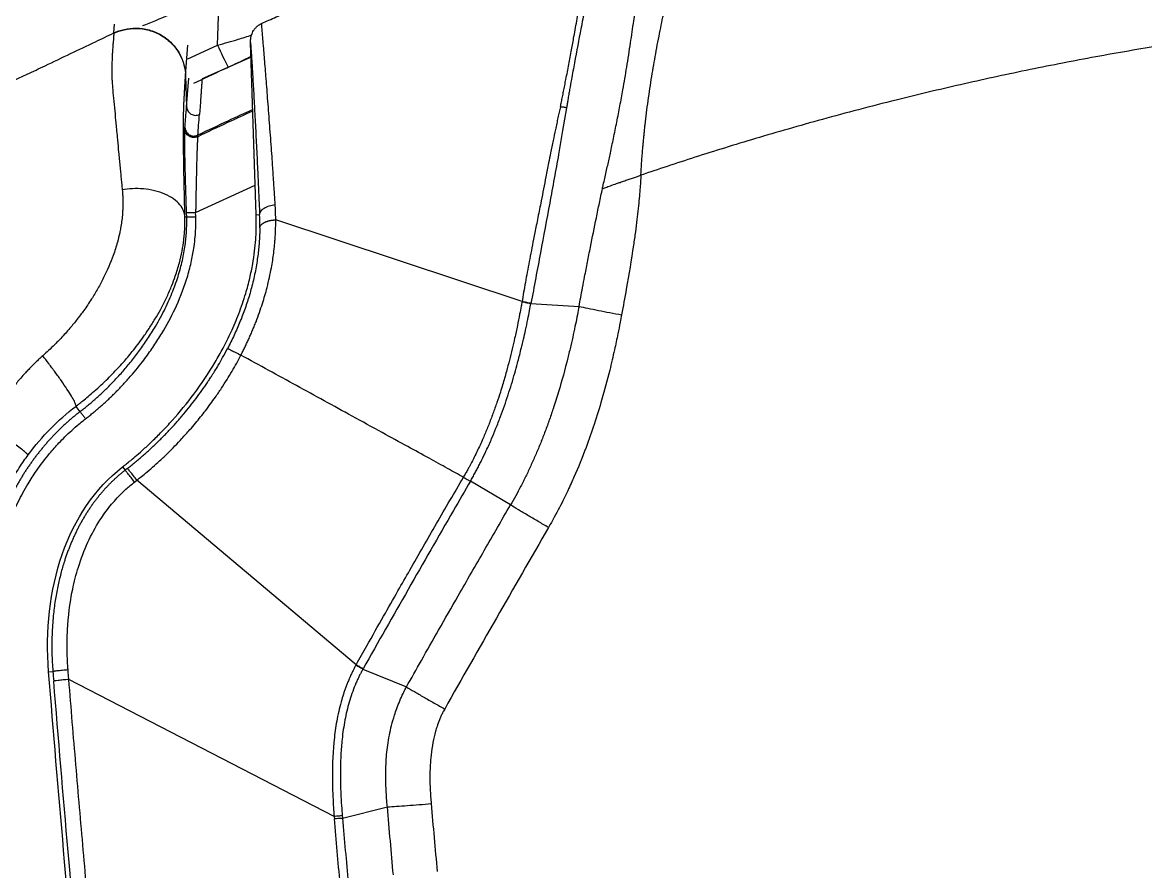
# Model space of a CAD drawing. Extents: x 525 to 609, y 649 to 778.
# Drawn here: x 541.15 to 547.35, y 677.24 to 681.93 of the extents above; entities that cross this region are included whole.
import ezdxf

# ---------------------------------------------------------------- set-up
doc = ezdxf.new("R2010")
doc.units = 0
doc.header["$MEASUREMENT"] = 0
doc.layers.add('1', color=4, linetype='Continuous')

# ---------------------------------------------------------------- blocks, each defined once
blk = doc.blocks.new('JETSETTER')
at = {"layer": '1', "color": 3, "linetype": 'Continuous', "lineweight": 25}
for p, q in [((17.102, 12.6758), (17.1116, 12.9605)), ((16.5298, 12.7428), (16.5337, 12.7923)), ((16.5298, 12.7428), (16.5296, 12.7409)), ((16.9251, 12.5091), (16.9372, 12.6748)), ((16.938, 12.5996), (17.102, 12.6758)), ((17.3151, 11.74), (17.2838, 12.6908)), ((17.2865, 12.6087), (17.0163, 12.4894)), ((16.925, 12.5071), (16.9251, 12.5091)), ((16.925, 12.5071), (16.9311, 12.336)), ((16.9311, 12.336), (16.9427, 12.494)), ((16.9212, 12.2137), (16.9218, 12.222)), ((16.9925, 12.1706), (16.9932, 12.1788)), ((16.9808, 11.7513), (17.3097, 11.9034)), ((16.9316, 11.7274), (16.9308, 11.7496)), ((16.9815, 11.729), (16.9808, 11.7513)), ((17.3151, 11.74), (17.3339, 11.7406)), ((18.782, 11.2601), (17.4229, 11.7117)), ((18.8311, 11.2496), (19.0966, 11.234)), ((16.3201, 10.6824), (16.3428, 10.653)), ((16.5778, 10.3484), (16.592, 10.33)), ((16.6436, 10.2648), (16.6568, 10.2751)), ((17.867, 9.2567), (16.6568, 10.2751)), ((18.7186, 10.1381), (18.4973, 10.2696)), ((16.1696, 9.2179), (16.1933, 9.2198)), ((17.7454, 8.4189), (16.281, 9.1753)), ((17.9043, 9.2326), (18.1441, 9.1338)), ((17.7914, 8.409), (18.0389, 8.4719)), ((17.7454, 8.4189), (17.7466, 8.4055))]:
    blk.add_line(p, q, dxfattribs=at)
blk.add_arc((18.2496, 13.1604), 1.2456, 202.89122, 209.11163, dxfattribs=at)
for points, knots in [([(19.4379, 11.9579), (19.4383, 11.9663), (19.4393, 11.983), (19.4409, 12.0082), (19.4426, 12.0333), (19.4445, 12.0586), (19.4465, 12.0839), (19.4486, 12.1092), (19.4509, 12.1345), (19.4533, 12.1599), (19.4558, 12.1853), (19.4585, 12.2107), (19.4653, 12.2723), (19.4777, 12.3709), (19.4974, 12.5019), (19.5198, 12.6315), (19.5435, 12.7546), (19.569, 12.8763), (19.5945, 12.9892), (19.6213, 13.1019), (19.6476, 13.2076), (19.6705, 13.2965), (19.687, 13.3597), (19.7038, 13.4233), (19.7221, 13.4927), (19.7389, 13.557), (19.75, 13.6006), (19.7573, 13.6301), (19.7639, 13.6574), (19.7699, 13.6825), (19.7733, 13.698), (19.775, 13.7056)], [0, 0, 0, 0, 0.011076, 0.022191, 0.033344, 0.044536, 0.055768, 0.067041, 0.078353, 0.089705, 0.101098, 0.112532, 0.124007, 0.184485, 0.247418, 0.30759, 0.371399, 0.431165, 0.496366, 0.554116, 0.6222, 0.68531, 0.722859, 0.748461, 0.817101, 0.874555, 0.901508, 0.927525, 0.95261, 0.976767, 1, 1, 1, 1]), ([(19.2256, 11.8841), (19.2272, 11.8912), (19.2314, 11.9101), (19.2386, 11.941), (19.2467, 11.9765), (19.2571, 12.0229), (19.2705, 12.0844), (19.2874, 12.1642), (19.3052, 12.2514), (19.3226, 12.3412), (19.3412, 12.4426), (19.3609, 12.5591), (19.3807, 12.6862), (19.3952, 12.786), (19.4063, 12.8647), (19.4173, 12.9442), (19.4309, 13.0432), (19.4457, 13.1494), (19.4592, 13.2448), (19.4696, 13.3166), (19.4773, 13.3694), (19.4829, 13.4069), (19.4883, 13.4429), (19.4936, 13.4773), (19.4988, 13.5102), (19.5038, 13.5416), (19.5086, 13.5715), (19.5134, 13.6), (19.5165, 13.6178), (19.518, 13.6267)], [0, 0, 0, 0, 0.009664, 0.02542, 0.041732, 0.057677, 0.088223, 0.125147, 0.166509, 0.208007, 0.249624, 0.308953, 0.374597, 0.436953, 0.461977, 0.499334, 0.566095, 0.630133, 0.691447, 0.750023, 0.778348, 0.806539, 0.834596, 0.862515, 0.890296, 0.917937, 0.945435, 0.97279, 1, 1, 1, 1]), ([(17.3451, 12.7956), (17.3721, 12.8076), (17.4268, 12.8319), (17.51, 12.8685), (17.5954, 12.9057), (17.6831, 12.9435), (17.8211, 13.0023), (18.0153, 13.0832), (18.2244, 13.1672), (18.3956, 13.234), (18.5206, 13.2817), (18.6451, 13.3283), (18.7744, 13.3756), (18.9118, 13.4249), (19.0547, 13.4749), (19.1518, 13.5078), (19.2012, 13.5245)], [0, 0, 0, 0, 0.044433, 0.090009, 0.136727, 0.184582, 0.233574, 0.362275, 0.500949, 0.572448, 0.638694, 0.702155, 0.772304, 0.845803, 0.921702, 1, 1, 1, 1]), ([(18.994, 12.3358), (18.9958, 12.3447), (18.9996, 12.3631), (19.0053, 12.3914), (19.0114, 12.4216), (19.0177, 12.4535), (19.0275, 12.5033), (19.0402, 12.5695), (19.055, 12.6483), (19.0705, 12.7328), (19.0862, 12.8206), (19.102, 12.9121), (19.113, 12.9765), (19.1202, 13.0206), (19.1255, 13.0552), (19.1323, 13.1015), (19.1406, 13.1574), (19.1519, 13.2297), (19.1629, 13.295), (19.1718, 13.3453), (19.1758, 13.368), (19.1783, 13.3835), (19.1807, 13.399), (19.1833, 13.4147), (19.1857, 13.4307), (19.1886, 13.4491), (19.1923, 13.4717), (19.1966, 13.4977), (19.1996, 13.5152), (19.2012, 13.5245)], [0, 0, 0, 0, 0.016903, 0.035114, 0.054631, 0.075454, 0.097582, 0.153119, 0.208586, 0.260391, 0.332716, 0.401406, 0.470107, 0.486847, 0.510176, 0.556671, 0.60586, 0.658962, 0.756648, 0.797392, 0.8155, 0.829381, 0.848209, 0.867051, 0.882474, 0.903186, 0.931593, 0.963865, 1, 1, 1, 1]), ([(19.2654, 13.5458), (19.2648, 13.5427), (19.2631, 13.5341), (19.2596, 13.5171), (19.2546, 13.4924), (19.2485, 13.463), (19.2397, 13.4197), (19.2303, 13.3724), (19.221, 13.3257), (19.2148, 13.295), (19.2087, 13.2656), (19.1999, 13.2222), (19.1871, 13.1599), (19.1697, 13.0776), (19.1496, 12.981), (19.1284, 12.8753), (19.1024, 12.7425), (19.0778, 12.6136), (19.057, 12.4994), (19.0464, 12.4402), (19.04, 12.4029), (19.0355, 12.3767), (19.0314, 12.3526), (19.0289, 12.3379), (19.0277, 12.3305)], [0, 0, 0, 0, 0.011993, 0.033301, 0.063922, 0.10233, 0.136457, 0.210178, 0.25362, 0.277678, 0.299987, 0.338072, 0.399332, 0.467514, 0.548763, 0.634283, 0.711293, 0.840413, 0.901537, 0.936826, 0.954755, 0.972643, 0.986345, 1, 1, 1, 1]), ([(17.3632, 13.0719), (17.3023, 13.0447), (17.1807, 12.9904), (17.0027, 12.9126), (16.8378, 12.8428), (16.7309, 12.7982), (16.6875, 12.7818), (16.6873, 12.7818)], [0, 0, 0, 0, 0.249452, 0.498879, 0.748911, 0.9988, 1, 1, 1, 1]), ([(31.0414, 11.9694), (31.0157, 11.9781), (30.9634, 11.9957), (30.8838, 12.0221), (30.8016, 12.0488), (30.7171, 12.0758), (30.63, 12.1031), (30.5405, 12.1307), (30.4486, 12.1585), (30.3541, 12.1865), (30.2571, 12.2146), (30.1576, 12.2428), (30.0556, 12.2711), (29.9511, 12.2994), (29.8441, 12.3277), (29.7345, 12.3559), (29.552, 12.4016), (29.2747, 12.4673), (28.9133, 12.545), (28.5391, 12.6172), (28.0391, 12.7029), (27.4284, 12.7878), (26.6874, 12.8603), (25.9631, 12.9025), (25.2276, 12.9158), (24.4933, 12.9001), (23.7784, 12.8562), (23.0399, 12.7822), (22.4311, 12.6962), (21.9249, 12.6079), (21.5627, 12.5371), (21.2031, 12.4591), (20.895, 12.3855), (20.6413, 12.3206), (20.4428, 12.2672), (20.2534, 12.214), (20.073, 12.1612), (19.9015, 12.109), (19.7391, 12.0578), (19.5854, 12.0078), (19.4861, 11.9742), (19.4379, 11.9579)], [0, 0, 0, 0, 0.0069, 0.014006, 0.021318, 0.028836, 0.036561, 0.044492, 0.052629, 0.060972, 0.069522, 0.078278, 0.087241, 0.09641, 0.105785, 0.115368, 0.125156, 0.153582, 0.187758, 0.219065, 0.250376, 0.316629, 0.375635, 0.439483, 0.500877, 0.562461, 0.626014, 0.682784, 0.750957, 0.782148, 0.813334, 0.844683, 0.875635, 0.89379, 0.911198, 0.927861, 0.943779, 0.958951, 0.973379, 0.987062, 1, 1, 1, 1]), ([(16.5296, 12.7409), (16.5469, 12.7491), (16.5661, 12.756), (16.6076, 12.7655), (16.63, 12.7681), (16.6763, 12.7675), (16.7003, 12.7643), (16.7474, 12.7514), (16.7704, 12.7416), (16.8131, 12.7164), (16.8326, 12.7009), (16.8663, 12.6661), (16.8804, 12.6469), (16.9026, 12.6069), (16.9107, 12.5863), (16.9216, 12.5458), (16.9243, 12.526), (16.925, 12.5071)], [0, 0, 0, 0, 0.125, 0.125, 0.25, 0.25, 0.375, 0.375, 0.5, 0.5, 0.625, 0.625, 0.75, 0.75, 0.875, 0.875, 1, 1, 1, 1]), ([(16.5298, 12.7428), (16.547, 12.7511), (16.5662, 12.758), (16.6078, 12.7675), (16.6301, 12.7701), (16.6765, 12.7695), (16.7004, 12.7663), (16.7475, 12.7533), (16.7706, 12.7436), (16.8132, 12.7184), (16.8328, 12.7029), (16.8664, 12.6681), (16.8805, 12.6488), (16.9028, 12.6089), (16.9109, 12.5883), (16.9217, 12.5478), (16.9244, 12.5279), (16.9251, 12.5091)], [0, 0, 0, 0, 0.125, 0.125, 0.25, 0.25, 0.375, 0.375, 0.5, 0.5, 0.625, 0.625, 0.75, 0.75, 0.875, 0.875, 1, 1, 1, 1]), ([(17.2838, 12.6908), (17.2838, 12.6925), (17.2837, 12.6962), (17.2839, 12.7025), (17.2847, 12.7106), (17.2861, 12.7189), (17.2888, 12.7303), (17.2933, 12.7428), (17.3008, 12.7569), (17.3096, 12.7691), (17.319, 12.7788), (17.328, 12.7859), (17.3363, 12.7913), (17.3422, 12.7942), (17.3451, 12.7956)], [0, 0, 0, 0, 0.037443, 0.086486, 0.147499, 0.226486, 0.284316, 0.419639, 0.535258, 0.655906, 0.769994, 0.847559, 0.924319, 1, 1, 1, 1]), ([(17.4201, 11.794), (17.4197, 11.7996), (17.4188, 11.8145), (17.417, 11.8421), (17.415, 11.8742), (17.4124, 11.9137), (17.4086, 11.9702), (17.404, 12.0381), (17.397, 12.1361), (17.3884, 12.2519), (17.3784, 12.3835), (17.3688, 12.5052), (17.3621, 12.5891), (17.3576, 12.6442), (17.3551, 12.6756), (17.3525, 12.7066), (17.35, 12.7371), (17.3475, 12.767), (17.3459, 12.786), (17.3451, 12.7956)], [0, 0, 0, 0, 0.012618, 0.033512, 0.062668, 0.086035, 0.125398, 0.19565, 0.250805, 0.371327, 0.501456, 0.626591, 0.750805, 0.78972, 0.829678, 0.870681, 0.912734, 0.955839, 1, 1, 1, 1]), ([(15.5621, 12.2823), (15.6628, 12.3302), (15.8258, 12.4078), (16.0217, 12.5011), (16.1638, 12.5687), (16.2895, 12.6285), (16.4162, 12.6888), (16.4959, 12.7267), (16.5298, 12.7428)], [0, 0, 0, 0, 0.312351, 0.505185, 0.607428, 0.752943, 0.894852, 1, 1, 1, 1]), ([(16.5296, 12.7409), (16.5294, 12.738), (16.529, 12.731), (16.528, 12.7191), (16.5267, 12.7039), (16.525, 12.6842), (16.523, 12.6609), (16.5213, 12.6345), (16.52, 12.6062), (16.5193, 12.5811), (16.5189, 12.5588), (16.5186, 12.542), (16.5184, 12.5258), (16.5184, 12.5128), (16.5188, 12.4985), (16.5196, 12.4802), (16.5218, 12.4474), (16.5261, 12.3989), (16.5325, 12.3339), (16.5383, 12.2732), (16.5431, 12.2213), (16.5465, 12.1845), (16.5506, 12.1391), (16.5547, 12.0958), (16.5592, 12.048), (16.5628, 12.0105), (16.5663, 11.9745), (16.5697, 11.9403), (16.5729, 11.9081), (16.575, 11.887), (16.576, 11.877)], [0, 0, 0, 0, 0.018777, 0.046008, 0.081578, 0.125443, 0.18741, 0.250914, 0.312967, 0.376422, 0.404183, 0.439153, 0.466001, 0.486946, 0.501752, 0.530244, 0.564132, 0.626553, 0.692543, 0.750901, 0.779659, 0.813044, 0.831936, 0.875407, 0.900173, 0.923341, 0.944909, 0.964876, 0.983241, 1, 1, 1, 1]), ([(17.102, 12.6758), (17.1408, 12.6865), (17.2078, 12.7049), (17.2658, 12.7238), (17.2901, 12.7317)], [0, 0, 0, 0, 0.58015, 1, 1, 1, 1]), ([(17.2838, 12.6908), (17.2842, 12.6861), (17.2848, 12.6766), (17.2858, 12.6618), (17.2868, 12.6468), (17.2878, 12.6314), (17.2889, 12.6157), (17.2899, 12.5996), (17.2909, 12.5832), (17.292, 12.5664), (17.293, 12.5493), (17.2941, 12.5319), (17.2968, 12.4872), (17.3012, 12.4115), (17.3074, 12.2968), (17.3138, 12.1727), (17.3189, 12.0702), (17.3223, 11.9969), (17.3243, 11.9556), (17.3262, 11.9138), (17.3281, 11.8714), (17.33, 11.8284), (17.332, 11.7849), (17.3333, 11.7554), (17.3339, 11.7406)], [0, 0, 0, 0, 0.022718, 0.045413, 0.068087, 0.090744, 0.113388, 0.136021, 0.158646, 0.181268, 0.203889, 0.226513, 0.249143, 0.374385, 0.498538, 0.625187, 0.749185, 0.785491, 0.821603, 0.857542, 0.89333, 0.928988, 0.964537, 1, 1, 1, 1]), ([(17.1613, 12.5544), (17.1781, 12.5621), (17.2142, 12.5787), (17.2569, 12.5992), (17.28, 12.6111), (17.2863, 12.6143)], [0, 0, 0, 0, 0.388752, 0.833914, 1, 1, 1, 1]), ([(16.971, 12.465), (17.0259, 12.4913), (17.089, 12.5217), (17.1529, 12.5505), (17.1613, 12.5542)], [0, 0, 0, 0, 0.868669, 1, 1, 1, 1]), ([(16.9219, 11.727), (16.9217, 11.7337), (16.9214, 11.747), (16.9209, 11.7666), (16.9205, 11.7859), (16.92, 11.805), (16.9196, 11.8238), (16.9192, 11.8423), (16.9188, 11.8605), (16.9184, 11.8785), (16.918, 11.8961), (16.9176, 11.9135), (16.9173, 11.9306), (16.9167, 11.9587), (16.916, 11.9964), (16.9152, 12.0421), (16.9146, 12.0846), (16.9142, 12.1224), (16.9139, 12.1584), (16.9137, 12.1915), (16.9137, 12.2223), (16.9138, 12.2491), (16.914, 12.2731), (16.9144, 12.2942), (16.9149, 12.3131), (16.9155, 12.3333), (16.9164, 12.3545), (16.9175, 12.3767), (16.9186, 12.3979), (16.9198, 12.4193), (16.921, 12.4409), (16.9224, 12.4633), (16.9237, 12.4853), (16.9246, 12.5003), (16.925, 12.5071)], [0, 0, 0, 0, 0.01187, 0.023734, 0.035593, 0.04745, 0.059305, 0.071163, 0.083023, 0.094889, 0.106762, 0.118644, 0.130536, 0.142441, 0.17807, 0.213674, 0.249416, 0.284677, 0.316476, 0.355924, 0.391568, 0.42727, 0.462873, 0.498521, 0.534354, 0.570171, 0.623892, 0.677624, 0.731362, 0.785091, 0.838819, 0.892546, 0.950589, 1, 1, 1, 1]), ([(17.0163, 12.4894), (17.0159, 12.4833), (17.0149, 12.4706), (17.0135, 12.4511), (17.0121, 12.4305), (17.0106, 12.4088), (17.0089, 12.383), (17.0069, 12.354), (17.0046, 12.3228), (17.003, 12.3028), (17.0022, 12.2929)], [0, 0, 0, 0, 0.085314, 0.177971, 0.277971, 0.385314, 0.500002, 0.668202, 0.834869, 1, 1, 1, 1]), ([(16.9218, 12.222), (16.9222, 12.227), (16.9231, 12.2371), (16.9243, 12.2527), (16.9256, 12.2686), (16.9269, 12.2849), (16.9283, 12.3015), (16.9296, 12.3185), (16.9306, 12.3302), (16.9311, 12.336)], [0, 0, 0, 0, 0.142732, 0.285502, 0.428314, 0.571167, 0.714065, 0.857009, 1, 1, 1, 1]), ([(16.9311, 12.336), (16.9313, 12.3292), (16.9331, 12.3215), (16.941, 12.307), (16.9473, 12.3002), (16.9626, 12.291), (16.9715, 12.2885), (16.9882, 12.2881), (16.9959, 12.29), (17.0022, 12.2929)], [0, 0, 0, 0, 0.25, 0.25, 0.5, 0.5, 0.75, 0.75, 1, 1, 1, 1]), ([(18.994, 12.3358), (18.9917, 12.326), (18.9871, 12.306), (18.9802, 12.2751), (18.9732, 12.243), (18.9642, 12.201), (18.953, 12.147), (18.9406, 12.0856), (18.9275, 12.0189), (18.9103, 11.9311), (18.8936, 11.8456), (18.8757, 11.7556), (18.8617, 11.6852), (18.8465, 11.609), (18.8335, 11.5427), (18.8219, 11.4821), (18.8109, 11.4234), (18.8006, 11.3669), (18.7909, 11.3126), (18.7849, 11.2771), (18.7819, 11.2598)], [0, 0, 0, 0, 0.029838, 0.060743, 0.092718, 0.125763, 0.185047, 0.25123, 0.303726, 0.375927, 0.499941, 0.541887, 0.623975, 0.692764, 0.748704, 0.803159, 0.855506, 0.905755, 0.953916, 1, 1, 1, 1]), ([(18.994, 12.3358), (18.9993, 12.3359), (19.0052, 12.3355), (19.0168, 12.3337), (19.0225, 12.3323), (19.0277, 12.3306)], [0, 0, 0, 0, 0.5, 0.5, 1, 1, 1, 1]), ([(17.2963, 12.3122), (17.2499, 12.291), (17.1482, 12.2446), (17.0474, 12.1966), (16.9925, 12.1706)], [0, 0, 0, 0, 0.456685, 1, 1, 1, 1]), ([(17.296, 12.32), (17.2499, 12.299), (17.1486, 12.2527), (17.048, 12.2049), (16.9932, 12.1788)], [0, 0, 0, 0, 0.455074, 1, 1, 1, 1]), ([(19.0277, 12.3305), (19.0137, 12.2474), (18.999, 12.1616), (18.9796, 12.051), (18.9756, 12.0287), (18.9677, 11.9841), (18.9556, 11.9169), (18.9433, 11.8493), (18.9183, 11.7135), (18.9012, 11.6221), (18.8665, 11.4376), (18.849, 11.3444), (18.8311, 11.25)], [0, 0, 0, 0, 0.25, 0.25, 0.3125, 0.3125, 0.375, 0.5, 0.5, 0.75, 0.75, 1, 1, 1, 1]), ([(16.9308, 11.7496), (16.9307, 11.7542), (16.9304, 11.7632), (16.9299, 11.7768), (16.9295, 11.7904), (16.9291, 11.8039), (16.9286, 11.8173), (16.928, 11.8396), (16.927, 11.8706), (16.9255, 11.9226), (16.9239, 11.9851), (16.9225, 12.0421), (16.9217, 12.0833), (16.9212, 12.1117), (16.9208, 12.1374), (16.9206, 12.16), (16.9205, 12.1792), (16.9205, 12.1922), (16.9207, 12.2007), (16.9208, 12.2061), (16.921, 12.2106), (16.9211, 12.2127), (16.9212, 12.2137)], [0, 0, 0, 0, 0.021, 0.041954, 0.062877, 0.083783, 0.104689, 0.125609, 0.18805, 0.25055, 0.376096, 0.50022, 0.562985, 0.625048, 0.687889, 0.750213, 0.812661, 0.875019, 0.906584, 0.937882, 0.968994, 1, 1, 1, 1]), ([(16.9925, 12.1706), (16.9863, 12.1676), (16.9785, 12.1656), (16.9618, 12.166), (16.9528, 12.1684), (16.9375, 12.1777), (16.9312, 12.1845), (16.9232, 12.1991), (16.9214, 12.2068), (16.9212, 12.2137)], [0, 0, 0, 0, 0.25, 0.25, 0.5, 0.5, 0.75, 0.75, 1, 1, 1, 1]), ([(16.9218, 12.222), (16.9221, 12.2151), (16.9239, 12.2074), (16.9319, 12.1928), (16.9381, 12.186), (16.9535, 12.1767), (16.9624, 12.1743), (16.9792, 12.1739), (16.9869, 12.1759), (16.9932, 12.1788)], [0, 0, 0, 0, 0.25, 0.25, 0.5, 0.5, 0.75, 0.75, 1, 1, 1, 1]), ([(16.9925, 12.1706), (16.9925, 12.17), (16.9923, 12.1688), (16.9921, 12.1665), (16.9918, 12.1638), (16.9916, 12.1607), (16.9913, 12.1572), (16.9911, 12.1532), (16.9908, 12.1489), (16.9906, 12.1441), (16.9903, 12.1389), (16.9901, 12.1332), (16.9898, 12.1272), (16.9893, 12.1168), (16.9887, 12.1006), (16.9879, 12.0774), (16.9871, 12.0514), (16.9861, 12.014), (16.9848, 11.9622), (16.9836, 11.9061), (16.9827, 11.8627), (16.9823, 11.839), (16.9819, 11.818), (16.9816, 11.7976), (16.9811, 11.7733), (16.9809, 11.7583), (16.9808, 11.7513)], [0, 0, 0, 0, 0.019923, 0.040025, 0.060301, 0.080748, 0.10136, 0.122133, 0.143061, 0.164138, 0.185357, 0.206713, 0.228198, 0.249806, 0.31118, 0.374964, 0.435637, 0.499791, 0.624755, 0.749468, 0.81202, 0.857549, 0.874419, 0.922158, 0.963952, 1, 1, 1, 1]), ([(19.2261, 11.884), (19.2287, 11.885), (19.2346, 11.8871), (19.2444, 11.8907), (19.2563, 11.895), (19.2761, 11.902), (19.2985, 11.9099), (19.3252, 11.9193), (19.3484, 11.9273), (19.3732, 11.9358), (19.3963, 11.9437), (19.4177, 11.951), (19.4314, 11.9557), (19.4379, 11.9579)], [0, 0, 0, 0, 0.043158, 0.095694, 0.157563, 0.228674, 0.395744, 0.484547, 0.605021, 0.716663, 0.819578, 0.913947, 1, 1, 1, 1]), ([(19.4379, 11.9579), (19.4372, 11.9458), (19.4356, 11.9194), (19.4325, 11.8767), (19.4284, 11.8277), (19.4229, 11.7724), (19.416, 11.7109), (19.4074, 11.6432), (19.3893, 11.5152), (19.3637, 11.3627), (19.3402, 11.2351), (19.3315, 11.1878)], [0, 0, 0, 0, 0.046928, 0.101981, 0.165181, 0.23655, 0.316106, 0.403854, 0.499784, 0.814383, 1, 1, 1, 1]), ([(16.576, 11.877), (16.5765, 11.8725), (16.5773, 11.8636), (16.5783, 11.8504), (16.5789, 11.8377), (16.5793, 11.8255), (16.5796, 11.8137), (16.5796, 11.8024), (16.5794, 11.7916), (16.5791, 11.7813), (16.5788, 11.7714), (16.578, 11.7571), (16.5763, 11.7339), (16.5728, 11.702), (16.5677, 11.6692), (16.5604, 11.6314), (16.5481, 11.5812), (16.5216, 11.4982), (16.489, 11.4227), (16.4578, 11.3625), (16.4361, 11.323), (16.4054, 11.272), (16.367, 11.2152), (16.3268, 11.1616), (16.2849, 11.1102), (16.2406, 11.0607), (16.1981, 11.0174), (16.1645, 10.9855), (16.145, 10.968), (16.1369, 10.9608)], [0, 0, 0, 0, 0.0153421, 0.0300178, 0.0440438, 0.0574354, 0.0702061, 0.0823679, 0.0939315, 0.1049066, 0.1153017, 0.1251243, 0.1500166, 0.1878703, 0.2238739, 0.2504372, 0.3023677, 0.3754411, 0.5008812, 0.5322581, 0.5634447, 0.625584, 0.6958828, 0.7503668, 0.8077792, 0.8753774, 0.9295986, 0.971127, 1, 1, 1, 1]), ([(16.9219, 11.727), (16.9214, 11.7379), (16.919, 11.7492), (16.91, 11.772), (16.9032, 11.7836), (16.8847, 11.806), (16.8731, 11.8168), (16.8452, 11.8367), (16.8291, 11.8458), (16.7935, 11.8612), (16.7741, 11.8676), (16.7338, 11.8772), (16.713, 11.8805), (16.6717, 11.884), (16.6512, 11.8842), (16.6121, 11.8823), (16.5934, 11.8801), (16.576, 11.877)], [0, 0, 0, 0, 0.125, 0.125, 0.25, 0.25, 0.375, 0.375, 0.5, 0.5, 0.625, 0.625, 0.75, 0.75, 0.875, 0.875, 1, 1, 1, 1]), ([(19.0966, 11.234), (19.0996, 11.2502), (19.106, 11.2846), (19.1164, 11.339), (19.1289, 11.4043), (19.1433, 11.4786), (19.1647, 11.5872), (19.1839, 11.6824), (19.2006, 11.7634), (19.209, 11.8039), (19.2174, 11.8438), (19.2232, 11.8707), (19.2261, 11.884)], [0, 0, 0, 0, 0.07455, 0.157873, 0.249961, 0.374979, 0.500007, 0.750042, 0.81491, 0.875036, 0.937724, 1, 1, 1, 1]), ([(17.4201, 11.794), (17.4092, 11.7929), (17.3979, 11.7907), (17.3766, 11.7843), (17.3666, 11.78), (17.3502, 11.7699), (17.3439, 11.7641), (17.3357, 11.7522), (17.3339, 11.7462), (17.3339, 11.7406)], [0, 0, 0, 0, 0.25, 0.25, 0.5, 0.5, 0.75, 0.75, 1, 1, 1, 1]), ([(17.4229, 11.7117), (17.4228, 11.7175), (17.4227, 11.7289), (17.4223, 11.7458), (17.4217, 11.7623), (17.421, 11.7783), (17.4204, 11.7888), (17.4201, 11.794)], [0, 0, 0, 0, 0.208367, 0.412564, 0.612578, 0.808395, 1, 1, 1, 1]), ([(16.3201, 10.6824), (16.3256, 10.6866), (16.3386, 10.6966), (16.361, 10.7145), (16.3893, 10.7378), (16.4232, 10.7669), (16.4717, 10.8108), (16.5278, 10.866), (16.5866, 10.9302), (16.6434, 10.9984), (16.6915, 11.0631), (16.7331, 11.125), (16.7647, 11.1763), (16.7951, 11.2307), (16.8238, 11.2886), (16.8485, 11.3458), (16.8716, 11.4079), (16.8909, 11.4711), (16.9064, 11.5384), (16.9149, 11.5912), (16.9192, 11.6328), (16.9214, 11.6641), (16.9224, 11.6956), (16.9221, 11.7165), (16.9219, 11.727)], [0, 0, 0, 0, 0.015974, 0.038229, 0.066747, 0.101515, 0.142534, 0.21931, 0.285475, 0.346578, 0.427954, 0.475673, 0.523366, 0.571104, 0.624483, 0.678493, 0.721596, 0.785478, 0.840254, 0.892904, 0.91934, 0.945985, 0.972862, 1, 1, 1, 1]), ([(16.3428, 10.653), (16.3495, 10.6582), (16.363, 10.6688), (16.3834, 10.6853), (16.4042, 10.7027), (16.4253, 10.7211), (16.4468, 10.7403), (16.4686, 10.7606), (16.4907, 10.7818), (16.513, 10.8041), (16.5354, 10.8274), (16.5581, 10.8518), (16.5808, 10.8773), (16.6036, 10.9039), (16.6264, 10.9317), (16.6492, 10.9606), (16.6718, 10.9907), (16.6942, 11.0221), (16.7164, 11.0547), (16.7382, 11.0885), (16.7622, 11.128), (16.7873, 11.1725), (16.8126, 11.2215), (16.8351, 11.2699), (16.8551, 11.3175), (16.8725, 11.3642), (16.8874, 11.41), (16.8999, 11.4546), (16.9102, 11.498), (16.9183, 11.5401), (16.9245, 11.5807), (16.9287, 11.6197), (16.9312, 11.6571), (16.9323, 11.6928), (16.9318, 11.716), (16.9316, 11.7274)], [0, 0, 0, 0, 0.019993, 0.040677, 0.062051, 0.084117, 0.106876, 0.130328, 0.154474, 0.179315, 0.204852, 0.231084, 0.258012, 0.285635, 0.313952, 0.342961, 0.37266, 0.40305, 0.43413, 0.465901, 0.498366, 0.543259, 0.586749, 0.628831, 0.669509, 0.708795, 0.746709, 0.783264, 0.818441, 0.852217, 0.884583, 0.915538, 0.945086, 0.973236, 1, 1, 1, 1]), ([(16.3733, 10.6135), (16.3797, 10.6185), (16.3927, 10.6286), (16.4122, 10.6443), (16.4318, 10.6606), (16.4515, 10.6776), (16.4714, 10.6952), (16.4915, 10.7135), (16.5116, 10.7324), (16.5318, 10.7521), (16.552, 10.7724), (16.5722, 10.7934), (16.5925, 10.8152), (16.632, 10.8592), (16.6733, 10.9092), (16.7225, 10.975), (16.7624, 11.0327), (16.818, 11.1223), (16.8814, 11.2438), (16.9307, 11.3738), (16.9591, 11.4842), (16.9719, 11.5563), (16.9787, 11.6156), (16.9815, 11.6613), (16.9822, 11.6981), (16.9817, 11.7197), (16.9815, 11.729)], [0, 0, 0, 0, 0.018572, 0.037557, 0.056952, 0.076756, 0.096967, 0.117581, 0.138596, 0.160007, 0.18181, 0.204001, 0.226572, 0.249519, 0.338955, 0.374357, 0.436919, 0.498938, 0.614623, 0.749137, 0.814697, 0.874484, 0.916018, 0.950789, 0.978794, 1, 1, 1, 1]), ([(16.5778, 10.3484), (16.5842, 10.3534), (16.5994, 10.3652), (16.6255, 10.3863), (16.6585, 10.4142), (16.6982, 10.4494), (16.7445, 10.4927), (16.7968, 10.5449), (16.8756, 10.6296), (16.9784, 10.7546), (17.0698, 10.8903), (17.135, 11.0068), (17.179, 11.0956), (17.2214, 11.1959), (17.2554, 11.2954), (17.28, 11.3876), (17.296, 11.4658), (17.3065, 11.5366), (17.3126, 11.5997), (17.3154, 11.6543), (17.3161, 11.7001), (17.3154, 11.7277), (17.3151, 11.74)], [0, 0, 0, 0, 0.014895, 0.035416, 0.061786, 0.094242, 0.133009, 0.178267, 0.230101, 0.345584, 0.47549, 0.530275, 0.590912, 0.657532, 0.730309, 0.784039, 0.832947, 0.876888, 0.915719, 0.949287, 0.977433, 1, 1, 1, 1]), ([(16.9808, 11.7513), (16.9749, 11.7511), (16.9686, 11.7509), (16.9564, 11.7505), (16.9506, 11.7503), (16.9408, 11.75), (16.937, 11.7498), (16.932, 11.7497), (16.9309, 11.7496), (16.9308, 11.7496)], [0, 0, 0, 0, 0.25, 0.25, 0.5, 0.5, 0.75, 0.75, 1, 1, 1, 1]), ([(16.9316, 11.7274), (16.9316, 11.7274), (16.9328, 11.7274), (16.9377, 11.7276), (16.9416, 11.7277), (16.9513, 11.728), (16.9572, 11.7282), (16.9694, 11.7286), (16.9757, 11.7288), (16.9815, 11.729)], [0, 0, 0, 0, 0.25, 0.25, 0.5, 0.5, 0.75, 0.75, 1, 1, 1, 1]), ([(17.3351, 11.6676), (17.335, 11.6616), (17.3348, 11.6495), (17.3341, 11.6314), (17.3333, 11.6132), (17.3322, 11.5951), (17.3308, 11.577), (17.3292, 11.5589), (17.3273, 11.5408), (17.3252, 11.5227), (17.32, 11.4828), (17.3095, 11.4207), (17.2934, 11.3516), (17.2785, 11.2983), (17.2669, 11.2607), (17.2542, 11.2232), (17.2405, 11.1857), (17.2258, 11.1484), (17.2101, 11.1112), (17.1934, 11.0743), (17.1758, 11.0375), (17.1633, 11.0132), (17.157, 11.0011)], [0, 0, 0, 0, 0.028497, 0.056803, 0.084924, 0.112868, 0.140639, 0.168244, 0.195689, 0.22298, 0.250125, 0.37568, 0.500096, 0.555337, 0.610581, 0.665866, 0.721225, 0.776688, 0.83228, 0.88802, 0.943924, 1, 1, 1, 1]), ([(17.2306, 10.965), (17.2341, 10.9718), (17.2413, 10.9857), (17.2519, 11.0071), (17.2624, 11.0291), (17.273, 11.0518), (17.2835, 11.0752), (17.2938, 11.0992), (17.3041, 11.124), (17.324, 11.1743), (17.3493, 11.2459), (17.378, 11.3457), (17.3986, 11.4385), (17.4108, 11.517), (17.4163, 11.5668), (17.4189, 11.5977), (17.4208, 11.6244), (17.4222, 11.6534), (17.4229, 11.6838), (17.4229, 11.7027), (17.4229, 11.7117)], [0, 0, 0, 0, 0.028498, 0.057785, 0.087859, 0.118718, 0.150359, 0.182781, 0.215982, 0.249958, 0.384033, 0.499906, 0.643267, 0.749853, 0.812335, 0.843627, 0.874892, 0.920913, 0.962612, 1, 1, 1, 1]), ([(17.335, 11.6676), (17.3351, 11.6687), (17.3353, 11.6707), (17.3361, 11.6737), (17.3373, 11.6767), (17.339, 11.6797), (17.3411, 11.6825), (17.3435, 11.6853), (17.3463, 11.688), (17.3495, 11.6905), (17.3529, 11.6929), (17.3566, 11.6952), (17.3605, 11.6973), (17.3645, 11.6992), (17.3688, 11.701), (17.3731, 11.7026), (17.3775, 11.7041), (17.3819, 11.7054), (17.3863, 11.7066), (17.3907, 11.7076), (17.3951, 11.7085), (17.3994, 11.7093), (17.4036, 11.7099), (17.4077, 11.7105), (17.4117, 11.7109), (17.4155, 11.7112), (17.4192, 11.7115), (17.4217, 11.7116), (17.4229, 11.7117)], [0, 0, 0, 0, 0.0459181, 0.092017, 0.1381759, 0.184272, 0.2301829, 0.2757878, 0.3209697, 0.3656164, 0.4096224, 0.4528898, 0.4953293, 0.5368609, 0.5774142, 0.6169287, 0.6553536, 0.6926477, 0.7287788, 0.7637234, 0.7974657, 0.8299972, 0.8613158, 0.8914251, 0.9203338, 0.9480544, 0.9746034, 1, 1, 1, 1]), ([(18.7819, 11.2598), (18.7804, 11.2513), (18.7762, 11.2283), (18.7678, 11.1845), (18.756, 11.1258), (18.7423, 11.0619), (18.7227, 10.9775), (18.701, 10.8915), (18.6784, 10.8124), (18.6608, 10.7552), (18.6433, 10.7022), (18.6218, 10.6419), (18.5986, 10.5808), (18.5783, 10.5311), (18.5559, 10.48), (18.5361, 10.4372), (18.5126, 10.3899), (18.4961, 10.3591), (18.4817, 10.3326), (18.4707, 10.3127), (18.4628, 10.2986), (18.4588, 10.2915)], [0, 0, 0, 0, 0.025101, 0.068566, 0.130399, 0.200105, 0.25957, 0.383984, 0.459274, 0.500159, 0.559003, 0.622484, 0.68729, 0.750117, 0.779215, 0.850446, 0.888061, 0.933567, 0.952571, 0.976238, 1, 1, 1, 1]), ([(18.4973, 10.2696), (18.5016, 10.2772), (18.5102, 10.2922), (18.5228, 10.315), (18.5351, 10.3379), (18.547, 10.3609), (18.5639, 10.3943), (18.5868, 10.4419), (18.6134, 10.5009), (18.6395, 10.5634), (18.6707, 10.6435), (18.706, 10.7448), (18.7359, 10.8433), (18.7589, 10.9269), (18.772, 10.9784), (18.7829, 11.023), (18.7915, 11.0588), (18.8024, 11.1062), (18.8134, 11.1589), (18.8231, 11.208), (18.8287, 11.2372), (18.8311, 11.25)], [0, 0, 0, 0, 0.025007, 0.049991, 0.074956, 0.099905, 0.124839, 0.182867, 0.252058, 0.311347, 0.378224, 0.499777, 0.620495, 0.674831, 0.749793, 0.77386, 0.807088, 0.855889, 0.914192, 0.962411, 1, 1, 1, 1]), ([(19.0966, 11.234), (19.0936, 11.2186), (19.0874, 11.1861), (19.077, 11.1345), (19.0648, 11.0775), (19.0507, 11.0151), (19.0251, 10.9088), (18.9933, 10.7927), (18.9569, 10.6774), (18.9312, 10.6024), (18.9072, 10.537), (18.8823, 10.4737), (18.8567, 10.4126), (18.8304, 10.3536), (18.8034, 10.2966), (18.7758, 10.2418), (18.7477, 10.1891), (18.7282, 10.1549), (18.7186, 10.1381)], [0, 0, 0, 0, 0.0402414, 0.0853807, 0.1354189, 0.1903518, 0.2501699, 0.4171817, 0.5002183, 0.5614903, 0.6212994, 0.6796541, 0.7365656, 0.7920476, 0.8461156, 0.8987859, 0.9500752, 1, 1, 1, 1]), ([(18.7818, 11.2594), (18.79, 11.2579), (18.7995, 11.2561), (18.8172, 11.2526), (18.8252, 11.2509), (18.8311, 11.2496)], [0, 0, 0, 0, 0.5, 0.5, 1, 1, 1, 1]), ([(18.8312, 11.2504), (18.8254, 11.2517), (18.8173, 11.2534), (18.7996, 11.2569), (18.7901, 11.2587), (18.782, 11.2602)], [0, 0, 0, 0, 0.5, 0.5, 1, 1, 1, 1]), ([(19.0966, 11.234), (19.1113, 11.2308), (19.1278, 11.2274), (19.1638, 11.2201), (19.1833, 11.2162), (19.2241, 11.2081), (19.2454, 11.204), (19.2884, 11.1958), (19.3102, 11.1917), (19.3315, 11.1878)], [0, 0, 0, 0, 0.25, 0.25, 0.5, 0.5, 0.75, 0.75, 1, 1, 1, 1]), ([(19.3315, 11.1878), (19.3289, 11.1741), (19.3223, 11.1389), (19.3095, 11.0742), (19.2907, 10.9861), (19.2625, 10.8655), (19.2259, 10.7282), (19.182, 10.5859), (19.1316, 10.4423), (19.0877, 10.3339), (19.0524, 10.2549), (19.0339, 10.2151), (19.0125, 10.1707), (18.9878, 10.122), (18.9597, 10.069), (18.939, 10.0328), (18.9283, 10.0139)], [0, 0, 0, 0, 0.033424, 0.086248, 0.1585, 0.250181, 0.38414, 0.500246, 0.608262, 0.750115, 0.781097, 0.816329, 0.855818, 0.899578, 0.947628, 1, 1, 1, 1]), ([(16.6045, 10.3397), (16.612, 10.3456), (16.6271, 10.3575), (16.6494, 10.3757), (16.6715, 10.3942), (16.6933, 10.4131), (16.7149, 10.4322), (16.7362, 10.4518), (16.7573, 10.4716), (16.7781, 10.4918), (16.7986, 10.5122), (16.8189, 10.533), (16.8389, 10.554), (16.8586, 10.5754), (16.878, 10.597), (16.8971, 10.6189), (16.9331, 10.6613), (16.9841, 10.7256), (17.029, 10.7888), (17.0563, 10.8299), (17.0694, 10.8499), (17.0865, 10.877), (17.1074, 10.9115), (17.1316, 10.9535), (17.1481, 10.9845), (17.1569, 11.0011)], [0, 0, 0, 0, 0.033084, 0.066219, 0.099401, 0.132627, 0.165894, 0.199198, 0.232536, 0.265904, 0.299298, 0.332715, 0.366151, 0.399603, 0.433066, 0.466538, 0.500014, 0.625101, 0.750019, 0.767995, 0.795488, 0.832477, 0.878927, 0.93479, 1, 1, 1, 1]), ([(17.1569, 11.0011), (17.1572, 11.0012), (17.159, 11.0005), (17.1663, 10.9973), (17.1717, 10.9947), (17.1856, 10.9879), (17.1939, 10.9837), (17.2119, 10.9746), (17.2214, 10.9697), (17.2307, 10.9649)], [0, 0, 0, 0, 0.25, 0.25, 0.5, 0.5, 0.75, 0.75, 1, 1, 1, 1]), ([(16.1369, 10.9608), (16.1314, 10.9559), (16.1201, 10.9459), (16.1032, 10.9301), (16.086, 10.9134), (16.0683, 10.8956), (16.0507, 10.8772), (16.0312, 10.856), (16.0046, 10.8258), (15.9705, 10.7844), (15.934, 10.7361), (15.9028, 10.6917), (15.8776, 10.6533), (15.8561, 10.6191), (15.8426, 10.5963), (15.836, 10.5851)], [0, 0, 0, 0, 0.045953, 0.093825, 0.143656, 0.195501, 0.249433, 0.302045, 0.374527, 0.499777, 0.63519, 0.750315, 0.836026, 0.919309, 1, 1, 1, 1]), ([(16.3201, 10.6824), (16.3211, 10.6839), (16.321, 10.6868), (16.3183, 10.6959), (16.3157, 10.7021), (16.3076, 10.7182), (16.3022, 10.728), (16.2885, 10.7508), (16.2803, 10.7638), (16.2617, 10.7921), (16.2513, 10.8073), (16.2293, 10.8388), (16.2176, 10.8549), (16.1941, 10.887), (16.1822, 10.9028), (16.159, 10.933), (16.1477, 10.9474), (16.1369, 10.9608)], [0, 0, 0, 0, 0.125, 0.125, 0.25, 0.25, 0.375, 0.375, 0.5, 0.5, 0.625, 0.625, 0.75, 0.75, 0.875, 0.875, 1, 1, 1, 1]), ([(16.6568, 10.2751), (16.6627, 10.2797), (16.6785, 10.2922), (16.7076, 10.316), (16.7437, 10.3467), (16.7848, 10.3836), (16.8395, 10.4355), (16.8953, 10.4928), (16.9456, 10.5489), (16.9891, 10.6), (17.0366, 10.6593), (17.084, 10.7238), (17.1232, 10.7814), (17.1538, 10.8292), (17.1818, 10.8757), (17.2074, 10.9207), (17.2231, 10.9504), (17.2307, 10.9649)], [0, 0, 0, 0, 0.0250886, 0.0667081, 0.1248561, 0.1822626, 0.2499063, 0.3749832, 0.447788, 0.4999212, 0.5974237, 0.6998776, 0.7655767, 0.8284359, 0.8884582, 0.945648, 1, 1, 1, 1]), ([(18.4588, 10.2915), (18.4297, 10.3074), (18.3665, 10.3422), (18.2639, 10.3985), (18.1436, 10.4645), (18.002, 10.5421), (17.7974, 10.6543), (17.5375, 10.7968), (17.3329, 10.9089), (17.2306, 10.9649)], [0, 0, 0, 0, 0.070858, 0.154199, 0.250023, 0.364515, 0.500006, 0.750003, 1, 1, 1, 1]), ([(16.3428, 10.653), (16.3372, 10.6487), (16.3261, 10.64), (16.3097, 10.6267), (16.2936, 10.6132), (16.2777, 10.5994), (16.2621, 10.5855), (16.2468, 10.5713), (16.2318, 10.5569), (16.217, 10.5423), (16.2025, 10.5275), (16.1883, 10.5126), (16.1743, 10.4974), (16.1606, 10.482), (16.1472, 10.4665), (16.1341, 10.4508), (16.1212, 10.4349), (16.1085, 10.4188), (16.0961, 10.4026), (16.084, 10.3862), (16.0721, 10.3696), (16.0605, 10.3529), (16.0492, 10.336), (16.0381, 10.3189), (16.0272, 10.3017), (16.0166, 10.2844), (16.0063, 10.2669), (15.9962, 10.2493), (15.9863, 10.2315), (15.9767, 10.2136), (15.9674, 10.1956), (15.9582, 10.1775), (15.9494, 10.1592), (15.9407, 10.1409), (15.9323, 10.1224), (15.9242, 10.1038), (15.9163, 10.085), (15.9086, 10.0662), (15.9011, 10.0473), (15.8939, 10.0283), (15.887, 10.0092), (15.8761, 9.9782), (15.859, 9.9257), (15.8355, 9.8418), (15.8104, 9.7281), (15.7928, 9.6107), (15.7833, 9.5034), (15.7794, 9.4199), (15.7787, 9.3469), (15.7802, 9.2843), (15.7827, 9.232), (15.785, 9.2007), (15.7861, 9.1868)], [0, 0, 0, 0, 0.012974, 0.0259, 0.03878, 0.051619, 0.064418, 0.077179, 0.089906, 0.1026, 0.115264, 0.127899, 0.140509, 0.153095, 0.16566, 0.178204, 0.19073, 0.203239, 0.215734, 0.228216, 0.240686, 0.253146, 0.265597, 0.278041, 0.290478, 0.30291, 0.315338, 0.327763, 0.340185, 0.352606, 0.365027, 0.377448, 0.389869, 0.402292, 0.414716, 0.427143, 0.439573, 0.452005, 0.464441, 0.476881, 0.489324, 0.50177, 0.537231, 0.590545, 0.661742, 0.750756, 0.808261, 0.859357, 0.90404, 0.942339, 0.974305, 1, 1, 1, 1]), ([(15.8359, 9.1908), (15.8352, 9.1997), (15.8337, 9.2189), (15.8318, 9.2499), (15.8302, 9.2852), (15.829, 9.3249), (15.8286, 9.3688), (15.8292, 9.417), (15.8312, 9.4696), (15.8348, 9.5263), (15.8455, 9.6417), (15.8709, 9.7921), (15.915, 9.9459), (15.9575, 10.0599), (16.0003, 10.1554), (16.0504, 10.2472), (16.1079, 10.3366), (16.1649, 10.4117), (16.2191, 10.4729), (16.2604, 10.5152), (16.2971, 10.55), (16.3318, 10.5803), (16.3574, 10.6011), (16.3697, 10.6107), (16.3733, 10.6135)], [0, 0, 0, 0, 0.016913, 0.036505, 0.058793, 0.083787, 0.1115, 0.141938, 0.175102, 0.210991, 0.249592, 0.394304, 0.498936, 0.55185, 0.624481, 0.696806, 0.749574, 0.825627, 0.874892, 0.904203, 0.937562, 0.970516, 0.991391, 1, 1, 1, 1]), ([(16.3428, 10.653), (16.3429, 10.6529), (16.3437, 10.6519), (16.3468, 10.6479), (16.3491, 10.6448), (16.3551, 10.6371), (16.3586, 10.6325), (16.366, 10.623), (16.3698, 10.6181), (16.3733, 10.6135)], [0, 0, 0, 0, 0.25, 0.25, 0.5, 0.5, 0.75, 0.75, 1, 1, 1, 1]), ([(16.057, 10.4146), (16.0568, 10.4152), (16.0554, 10.4167), (16.0499, 10.4216), (16.0458, 10.4251), (16.0348, 10.4341), (16.0278, 10.4397), (16.0112, 10.4528), (16.0015, 10.4603), (15.98, 10.4769), (15.9682, 10.4859), (15.9432, 10.505), (15.9299, 10.515), (15.903, 10.5352), (15.8893, 10.5455), (15.8622, 10.5657), (15.8489, 10.5756), (15.836, 10.5851)], [0, 0, 0, 0, 0.125, 0.125, 0.25, 0.25, 0.375, 0.375, 0.5, 0.5, 0.625, 0.625, 0.75, 0.75, 0.875, 0.875, 1, 1, 1, 1]), ([(15.7466, 9.1836), (15.7459, 9.1939), (15.7443, 9.2146), (15.7425, 9.2456), (15.7411, 9.2767), (15.7401, 9.3077), (15.7395, 9.3388), (15.7394, 9.3698), (15.7398, 9.4008), (15.7406, 9.4318), (15.7418, 9.4627), (15.7435, 9.4936), (15.7456, 9.5244), (15.7482, 9.5551), (15.7512, 9.5857), (15.7547, 9.6163), (15.7586, 9.6467), (15.763, 9.6771), (15.7678, 9.7073), (15.7731, 9.7374), (15.7789, 9.7673), (15.7851, 9.7971), (15.7925, 9.8299), (15.8035, 9.8746), (15.8216, 9.9396), (15.851, 10.0296), (15.8863, 10.1178), (15.9221, 10.194), (15.9511, 10.2494), (15.9794, 10.2988), (16.0066, 10.3423), (16.0322, 10.3805), (16.0491, 10.4037), (16.057, 10.4146)], [0, 0, 0, 0, 0.023996, 0.047983, 0.071961, 0.095925, 0.119874, 0.143805, 0.167715, 0.191604, 0.215468, 0.239305, 0.263113, 0.286891, 0.310636, 0.334348, 0.358024, 0.381663, 0.405264, 0.428826, 0.452348, 0.475828, 0.499267, 0.530123, 0.582255, 0.655402, 0.749231, 0.801799, 0.849993, 0.893871, 0.933478, 0.968847, 1, 1, 1, 1]), ([(16.592, 10.33), (16.5873, 10.3263), (16.5779, 10.319), (16.5642, 10.3076), (16.5505, 10.2959), (16.5371, 10.2838), (16.5238, 10.2714), (16.5107, 10.2586), (16.4978, 10.2455), (16.4851, 10.232), (16.4726, 10.2182), (16.4603, 10.204), (16.4482, 10.1895), (16.4363, 10.1746), (16.4247, 10.1594), (16.4132, 10.1438), (16.402, 10.1278), (16.391, 10.1116), (16.3802, 10.0949), (16.3697, 10.078), (16.3594, 10.0606), (16.3493, 10.043), (16.3395, 10.025), (16.33, 10.0066), (16.3207, 9.988), (16.3117, 9.9689), (16.303, 9.9496), (16.2945, 9.9299), (16.2863, 9.9099), (16.2784, 9.8896), (16.2708, 9.869), (16.2635, 9.848), (16.2516, 9.8119), (16.2361, 9.7587), (16.2191, 9.6863), (16.205, 9.6086), (16.196, 9.5373), (16.1908, 9.4746), (16.1882, 9.4225), (16.1872, 9.3709), (16.1877, 9.3199), (16.1896, 9.2696), (16.192, 9.2363), (16.1933, 9.2198)], [0, 0, 0, 0, 0.014472, 0.029018, 0.043643, 0.058349, 0.073143, 0.088026, 0.103004, 0.118081, 0.13326, 0.148545, 0.16394, 0.179449, 0.195076, 0.210823, 0.226695, 0.242694, 0.258824, 0.275089, 0.29149, 0.308031, 0.324715, 0.341544, 0.35852, 0.375647, 0.392927, 0.410361, 0.427951, 0.4457, 0.46361, 0.481681, 0.499915, 0.556581, 0.617008, 0.681302, 0.749555, 0.792457, 0.834933, 0.876954, 0.918491, 0.959515, 1, 1, 1, 1]), ([(16.6436, 10.2648), (16.6372, 10.2731), (16.6306, 10.2816), (16.618, 10.2977), (16.6121, 10.3051), (16.6024, 10.3174), (16.5986, 10.3222), (16.5935, 10.3284), (16.5922, 10.3299), (16.592, 10.33)], [0, 0, 0, 0, 0.25, 0.25, 0.5, 0.5, 0.75, 0.75, 1, 1, 1, 1]), ([(16.6568, 10.2751), (16.6503, 10.2833), (16.6436, 10.2918), (16.6309, 10.3078), (16.625, 10.3152), (16.6152, 10.3273), (16.6113, 10.3321), (16.6061, 10.3382), (16.6048, 10.3396), (16.6045, 10.3397)], [0, 0, 0, 0, 0.25, 0.25, 0.5, 0.5, 0.75, 0.75, 1, 1, 1, 1]), ([(17.867, 9.2567), (17.8865, 9.2914), (17.9367, 9.3807), (18.0135, 9.5165), (18.0927, 9.6558), (18.19, 9.8262), (18.3101, 10.0355), (18.4093, 10.2061), (18.4588, 10.2915)], [0, 0, 0, 0, 0.100328, 0.257784, 0.392712, 0.503391, 0.751696, 1, 1, 1, 1]), ([(18.4588, 10.2915), (18.4655, 10.2877), (18.4728, 10.2834), (18.4863, 10.2755), (18.4923, 10.2719), (18.4969, 10.2691)], [0, 0, 0, 0, 0.5, 0.5, 1, 1, 1, 1]), ([(16.2768, 9.2296), (16.2762, 9.2378), (16.275, 9.2548), (16.2736, 9.2812), (16.2725, 9.3094), (16.2718, 9.3394), (16.2717, 9.3712), (16.2722, 9.4047), (16.2735, 9.4401), (16.2756, 9.4771), (16.2821, 9.5553), (16.2978, 9.6624), (16.3334, 9.8022), (16.3821, 9.9309), (16.4432, 10.0436), (16.5075, 10.1328), (16.5577, 10.1883), (16.596, 10.2247), (16.6198, 10.2457), (16.6359, 10.2585), (16.6436, 10.2648)], [0, 0, 0, 0, 0.021568, 0.044704, 0.069406, 0.095672, 0.1235, 0.152887, 0.183826, 0.216315, 0.250346, 0.389663, 0.500018, 0.62867, 0.749908, 0.835362, 0.916653, 0.946059, 0.973839, 1, 1, 1, 1]), ([(18.1441, 9.1338), (18.1716, 9.1824), (18.2306, 9.2869), (18.3259, 9.4546), (18.4416, 9.6574), (18.5737, 9.8877), (18.6703, 10.0546), (18.7186, 10.1381)], [0, 0, 0, 0, 0.1446403, 0.311307, 0.4999999, 0.7500017, 1, 1, 1, 1]), ([(18.9283, 10.0139), (18.9092, 10.0249), (18.8897, 10.0362), (18.8512, 10.0588), (18.8321, 10.0701), (18.7956, 10.0917), (18.7782, 10.102), (18.7462, 10.1213), (18.7316, 10.1302), (18.7186, 10.1381)], [0, 0, 0, 0, 0.25, 0.25, 0.5, 0.5, 0.75, 0.75, 1, 1, 1, 1]), ([(17.8658, 9.2547), (17.8632, 9.25), (17.8576, 9.2399), (17.8492, 9.2237), (17.8401, 9.2052), (17.8306, 9.1846), (17.8162, 9.1508), (17.8012, 9.1104), (17.7802, 9.0426), (17.7607, 8.9598), (17.7396, 8.8172), (17.734, 8.6877), (17.7361, 8.5783), (17.7383, 8.5227), (17.7412, 8.4717), (17.7441, 8.4357), (17.7454, 8.4189)], [0, 0, 0, 0, 0.0188618, 0.0402783, 0.0642516, 0.090785, 0.119883, 0.1930323, 0.2413696, 0.3683405, 0.4905539, 0.7457054, 0.8211938, 0.8735512, 0.9408003, 1, 1, 1, 1]), ([(17.8658, 9.2547), (17.8726, 9.2509), (17.8799, 9.2468), (17.8935, 9.2389), (17.8996, 9.2354), (17.9043, 9.2326)], [0, 0, 0, 0, 0.5, 0.5, 1, 1, 1, 1]), ([(17.867, 9.2567), (17.8737, 9.2529), (17.881, 9.2487), (17.8946, 9.2409), (17.9008, 9.2373), (17.9054, 9.2346)], [0, 0, 0, 0, 0.5, 0.5, 1, 1, 1, 1]), ([(16.1933, 9.2198), (16.1934, 9.2201), (16.1953, 9.2206), (16.2034, 9.222), (16.2096, 9.2228), (16.2253, 9.2247), (16.2349, 9.2257), (16.2554, 9.2277), (16.2663, 9.2287), (16.2768, 9.2296)], [0, 0, 0, 0, 0.25, 0.25, 0.5, 0.5, 0.75, 0.75, 1, 1, 1, 1]), ([(16.281, 9.1753), (16.2705, 9.1744), (16.2596, 9.1734), (16.2392, 9.1715), (16.2296, 9.1705), (16.2139, 9.1687), (16.2078, 9.1679), (16.1997, 9.1667), (16.1978, 9.1663), (16.1977, 9.166)], [0, 0, 0, 0, 0.25, 0.25, 0.5, 0.5, 0.75, 0.75, 1, 1, 1, 1]), ([(16.281, 9.1753), (16.2803, 9.1844), (16.2789, 9.2024), (16.2775, 9.2205), (16.2768, 9.2296)], [0, 0, 0, 0, 0.498968, 1, 1, 1, 1]), ([(16.4461, 7.2909), (16.4388, 7.3693), (16.4242, 7.5262), (16.4028, 7.7615), (16.3816, 7.997), (16.3608, 8.2325), (16.3404, 8.4681), (16.3202, 8.7037), (16.3004, 8.9395), (16.2875, 9.0967), (16.281, 9.1753)], [0, 0, 0, 0, 0.124911, 0.249842, 0.374798, 0.499778, 0.624787, 0.749825, 0.874896, 1, 1, 1, 1]), ([(17.9043, 9.2326), (17.9016, 9.2278), (17.896, 9.2178), (17.8876, 9.2019), (17.8789, 9.1843), (17.87, 9.1649), (17.8575, 9.136), (17.8429, 9.0976), (17.8226, 9.0337), (17.8029, 8.9499), (17.7887, 8.8525), (17.7803, 8.7461), (17.7786, 8.6467), (17.7814, 8.5531), (17.7854, 8.4828), (17.7888, 8.4408), (17.7903, 8.4223)], [0, 0, 0, 0, 0.019724, 0.04142, 0.065081, 0.090708, 0.118305, 0.178733, 0.23914, 0.360377, 0.488982, 0.59437, 0.745665, 0.847908, 0.932747, 1, 1, 1, 1]), ([(18.0389, 8.4719), (18.038, 8.4818), (18.0361, 8.5024), (18.0337, 8.5343), (18.0317, 8.5683), (18.0303, 8.6045), (18.0296, 8.6519), (18.0311, 8.7215), (18.0396, 8.815), (18.0569, 8.9046), (18.0761, 8.9718), (18.0916, 9.0172), (18.1074, 9.0575), (18.1236, 9.0936), (18.1362, 9.1188), (18.1424, 9.1305), (18.1441, 9.1338)], [0, 0, 0, 0, 0.043977, 0.090962, 0.141024, 0.194228, 0.250639, 0.349793, 0.501331, 0.664315, 0.750921, 0.809297, 0.875721, 0.941691, 0.983501, 1, 1, 1, 1]), ([(18.1441, 9.1338), (18.1572, 9.126), (18.1719, 9.1173), (18.2041, 9.0985), (18.2216, 9.0883), (18.2584, 9.0671), (18.2775, 9.0561), (18.3164, 9.034), (18.336, 9.0229), (18.3552, 9.012)], [0, 0, 0, 0, 0.25, 0.25, 0.5, 0.5, 0.75, 0.75, 1, 1, 1, 1]), ([(18.3552, 9.012), (18.3531, 9.0084), (18.3487, 9.0003), (18.3418, 8.9867), (18.3341, 8.9705), (18.3239, 8.9466), (18.3138, 8.9192), (18.3011, 8.8779), (18.2888, 8.8255), (18.2797, 8.7631), (18.2743, 8.695), (18.2731, 8.633), (18.2748, 8.5746), (18.2773, 8.53), (18.2795, 8.5026), (18.2805, 8.4901)], [0, 0, 0, 0, 0.0233099, 0.0517973, 0.0854394, 0.1242287, 0.1971965, 0.2490486, 0.3661976, 0.4986728, 0.6021817, 0.7492736, 0.8461388, 0.9297206, 1, 1, 1, 1]), ([(18.0389, 8.4719), (18.0538, 8.4728), (18.0707, 8.4739), (18.1076, 8.4764), (18.1276, 8.4778), (18.1696, 8.481), (18.1916, 8.4827), (18.2361, 8.4863), (18.2585, 8.4882), (18.2805, 8.4901)], [0, 0, 0, 0, 0.25, 0.25, 0.5, 0.5, 0.75, 0.75, 1, 1, 1, 1]), ([(17.7903, 8.4223), (17.7849, 8.422), (17.7777, 8.4215), (17.7619, 8.4203), (17.7532, 8.4195), (17.7454, 8.4189)], [0, 0, 0, 0, 0.5, 0.5, 1, 1, 1, 1]), ([(17.7914, 8.409), (17.786, 8.4086), (17.7789, 8.4081), (17.763, 8.4069), (17.7544, 8.4062), (17.7466, 8.4055)], [0, 0, 0, 0, 0.5, 0.5, 1, 1, 1, 1])]:
    blk.add_open_spline(points, degree=3, knots=knots, dxfattribs=at)
for points in [[(16.9932, 12.1788), (16.996, 12.2139), (16.999, 12.2519), (17.0022, 12.2929)], [(16.9316, 11.7274), (16.928, 11.7272), (16.9248, 11.7271), (16.9219, 11.727)], [(17.335, 11.6676), (17.3353, 11.6924), (17.3349, 11.7168), (17.3339, 11.7406)], [(16.057, 10.4146), (16.1332, 10.5175), (16.2207, 10.6063), (16.3201, 10.6824)], [(16.1696, 9.2179), (16.1327, 9.6719), (16.2697, 10.1108), (16.5778, 10.3484)], [(16.6045, 10.3397), (16.6003, 10.3364), (16.5962, 10.3332), (16.592, 10.33)], [(18.4969, 10.2691), (18.4658, 10.2153), (18.4348, 10.1615), (18.4038, 10.1077)], [(18.4973, 10.2696), (18.4972, 10.2695), (18.4971, 10.2693), (18.4969, 10.2691)], [(18.4038, 10.1077), (18.2365, 9.8173), (18.0703, 9.5263), (17.9054, 9.2346)], [(18.9283, 10.0139), (18.7353, 9.681), (18.5443, 9.3471), (18.3552, 9.012)], [(17.867, 9.2567), (17.8666, 9.256), (17.8662, 9.2554), (17.8658, 9.2547)], [(17.9054, 9.2346), (17.905, 9.2339), (17.9046, 9.2333), (17.9043, 9.2326)], [(16.3414, 7.2445), (16.2802, 7.902), (16.2229, 8.5598), (16.1696, 9.2179)], [(16.1933, 9.2198), (16.1947, 9.2018), (16.1962, 9.1839), (16.1977, 9.166)], [(16.3628, 7.2806), (16.3042, 7.9087), (16.2492, 8.5372), (16.1977, 9.166)], [(18.072, 8.0963), (18.0608, 8.2215), (18.0498, 8.3467), (18.0389, 8.4719)], [(18.2805, 8.4901), (18.2914, 8.3651), (18.3024, 8.2401), (18.3136, 8.1151)], [(17.7781, 8.0494), (17.7675, 8.1681), (17.757, 8.2868), (17.7466, 8.4055)], [(17.7903, 8.4223), (17.7906, 8.4178), (17.791, 8.4134), (17.7914, 8.409)], [(17.7914, 8.409), (17.8017, 8.2903), (17.8122, 8.1716), (17.8228, 8.053)]]:
    blk.add_open_spline(points, degree=3, dxfattribs=at)

msp = doc.modelspace()

# ---------------------------------------------------------------- block references
at = {"layer": '1'}
msp.add_blockref('JETSETTER', (525.1273, 669.1243), dxfattribs=at)

doc.saveas('drawing.dxf')
